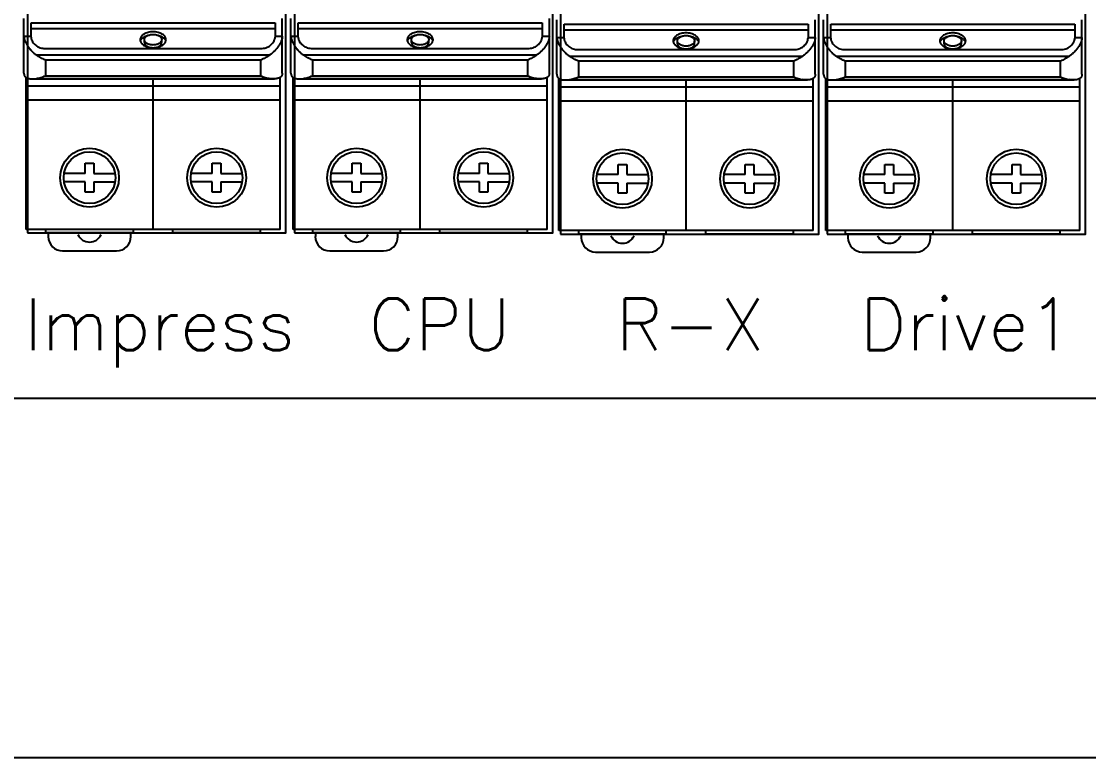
# Model space of a CAD drawing. Extents: x -891 to 6596, y -1 to 298.
# Drawn here: x -306.23 to -277.33, y 194.3 to 214.22 of the extents above; entities that cross this region are included whole.
import ezdxf

# ---------------------------------------------------------------- set-up
doc = ezdxf.new("R2010")
doc.units = 0
doc.header["$MEASUREMENT"] = 0
doc.styles.add('SIMPLEX', font='simplex')

msp = doc.modelspace()

# ---------------------------------------------------------------- linework, layer by layer
at = {"color": 7, "linetype": 'Continuous'}
for p, q in [((-306.159, 212.822), (-306.159, 214.296)), ((-305.964, 213.793), (-305.964, 214.177)), ((-305.964, 214.177), (-299.357, 214.177)), ((-299.357, 214.177), (-299.357, 213.793)), ((-299.163, 212.822), (-299.163, 214.296)), ((-298.929, 212.822), (-298.929, 214.296)), ((-298.735, 213.793), (-298.735, 214.177)), ((-298.735, 214.177), (-292.128, 214.177)), ((-292.128, 214.177), (-292.128, 213.793)), ((-291.933, 212.822), (-291.933, 214.296)), ((-291.73, 212.792), (-291.73, 214.266)), ((-291.536, 213.762), (-291.536, 214.146)), ((-291.536, 214.146), (-284.929, 214.146)), ((-284.929, 214.146), (-284.929, 213.762)), ((-284.734, 212.792), (-284.734, 214.266)), ((-284.509, 212.792), (-284.509, 214.266)), ((-284.315, 213.762), (-284.315, 214.146)), ((-284.315, 214.146), (-277.708, 214.146)), ((-277.708, 214.146), (-277.708, 213.762)), ((-277.514, 212.792), (-277.514, 214.266)), ((-306.159, 213.818), (-305.964, 213.818)), ((-305.964, 214.024), (-299.357, 214.024)), ((-299.357, 213.818), (-299.163, 213.818)), ((-298.929, 213.818), (-298.735, 213.818)), ((-298.735, 214.024), (-292.128, 214.024)), ((-292.128, 213.818), (-291.933, 213.818)), ((-291.536, 213.993), (-284.929, 213.993)), ((-284.315, 213.993), (-277.708, 213.993)), ((-302.894, 213.648), (-302.894, 213.725)), ((-302.428, 213.648), (-302.428, 213.725)), ((-295.664, 213.648), (-295.664, 213.725)), ((-295.198, 213.648), (-295.198, 213.725)), ((-291.73, 213.787), (-291.536, 213.787)), ((-288.466, 213.617), (-288.466, 213.694)), ((-287.999, 213.617), (-287.999, 213.694)), ((-284.929, 213.787), (-284.734, 213.787)), ((-284.509, 213.787), (-284.315, 213.787)), ((-281.245, 213.617), (-281.245, 213.694)), ((-280.778, 213.617), (-280.778, 213.694)), ((-277.708, 213.787), (-277.514, 213.787)), ((-305.819, 213.311), (-299.503, 213.311)), ((-305.615, 213.49), (-299.707, 213.49)), ((-298.589, 213.311), (-292.273, 213.311)), ((-298.385, 213.49), (-292.477, 213.49)), ((-291.39, 213.281), (-285.075, 213.281)), ((-291.186, 213.459), (-285.279, 213.459)), ((-284.169, 213.281), (-277.854, 213.281)), ((-283.965, 213.459), (-278.058, 213.459)), ((-305.576, 213.174), (-305.576, 212.749)), ((-299.746, 213.174), (-305.576, 213.174)), ((-299.746, 212.749), (-299.746, 213.174)), ((-298.346, 213.174), (-298.346, 212.749)), ((-292.516, 213.174), (-298.346, 213.174)), ((-292.516, 212.749), (-292.516, 213.174)), ((-291.147, 213.143), (-291.147, 212.718)), ((-285.317, 213.143), (-291.147, 213.143)), ((-285.317, 212.718), (-285.317, 213.143)), ((-283.926, 213.143), (-283.926, 212.718)), ((-278.097, 213.143), (-283.926, 213.143)), ((-278.097, 212.718), (-278.097, 213.143)), ((-306.1, 208.592), (-306.1, 212.703)), ((-305.948, 212.668), (-305.819, 212.676)), ((-305.948, 212.668), (-299.374, 212.668)), ((-305.819, 212.676), (-299.503, 212.676)), ((-305.576, 212.749), (-299.746, 212.749)), ((-302.661, 208.592), (-302.661, 212.668)), ((-299.374, 212.668), (-299.503, 212.676)), ((-299.221, 208.592), (-299.221, 212.704)), ((-298.871, 208.592), (-298.871, 212.703)), ((-298.718, 212.668), (-298.589, 212.676)), ((-298.718, 212.668), (-292.144, 212.668)), ((-298.589, 212.676), (-292.273, 212.676)), ((-298.346, 212.749), (-292.516, 212.749)), ((-295.431, 208.592), (-295.431, 212.668)), ((-292.144, 212.668), (-292.273, 212.676)), ((-291.992, 208.592), (-291.992, 212.704)), ((-291.672, 208.561), (-291.672, 212.672)), ((-291.147, 212.718), (-285.317, 212.718)), ((-284.793, 208.561), (-284.793, 212.673)), ((-284.451, 208.561), (-284.451, 212.672)), ((-283.926, 212.718), (-278.097, 212.718)), ((-277.572, 208.561), (-277.572, 212.673)), ((-306.1, 212.479), (-299.221, 212.479)), ((-298.871, 212.479), (-291.992, 212.479)), ((-291.672, 212.448), (-284.793, 212.448)), ((-291.52, 212.637), (-291.39, 212.646)), ((-291.52, 212.637), (-284.945, 212.637)), ((-291.39, 212.646), (-285.075, 212.646)), ((-288.232, 208.561), (-288.232, 212.637)), ((-284.945, 212.637), (-285.075, 212.646)), ((-284.451, 212.448), (-277.572, 212.448)), ((-284.299, 212.637), (-284.169, 212.646)), ((-284.299, 212.637), (-277.724, 212.637)), ((-284.169, 212.646), (-277.854, 212.646)), ((-281.012, 208.561), (-281.012, 212.637)), ((-277.724, 212.637), (-277.854, 212.646)), ((-299.221, 212.09), (-306.1, 212.09)), ((-291.992, 212.09), (-298.871, 212.09)), ((-284.793, 212.059), (-291.672, 212.059)), ((-277.572, 212.059), (-284.451, 212.059)), ((-304.497, 210.38), (-304.264, 210.38)), ((-304.497, 210.108), (-304.497, 210.38)), ((-304.264, 210.38), (-304.264, 210.108)), ((-301.058, 210.38), (-300.824, 210.38)), ((-301.058, 210.108), (-301.058, 210.38)), ((-300.824, 210.38), (-300.824, 210.108)), ((-297.268, 210.38), (-297.034, 210.38)), ((-297.268, 210.108), (-297.268, 210.38)), ((-297.034, 210.38), (-297.034, 210.108)), ((-293.828, 210.38), (-293.595, 210.38)), ((-293.828, 210.108), (-293.828, 210.38)), ((-293.595, 210.38), (-293.595, 210.108)), ((-290.069, 210.349), (-289.836, 210.349)), ((-290.069, 210.077), (-290.069, 210.349)), ((-289.836, 210.349), (-289.836, 210.077)), ((-286.629, 210.349), (-286.396, 210.349)), ((-286.629, 210.077), (-286.629, 210.349)), ((-286.396, 210.349), (-286.396, 210.077)), ((-282.848, 210.349), (-282.615, 210.349)), ((-282.848, 210.077), (-282.848, 210.349)), ((-282.615, 210.349), (-282.615, 210.077)), ((-279.408, 210.349), (-279.175, 210.349)), ((-279.408, 210.077), (-279.408, 210.349)), ((-279.175, 210.349), (-279.175, 210.077)), ((-304.497, 210.108), (-305.07, 210.108)), ((-304.264, 210.108), (-303.691, 210.108)), ((-301.058, 210.108), (-301.631, 210.108)), ((-300.824, 210.108), (-300.251, 210.108)), ((-297.268, 210.108), (-297.841, 210.108)), ((-297.034, 210.108), (-296.461, 210.108)), ((-293.828, 210.108), (-294.401, 210.108)), ((-293.595, 210.108), (-293.022, 210.108)), ((-290.069, 210.077), (-290.642, 210.077)), ((-289.836, 210.077), (-289.262, 210.077)), ((-286.629, 210.077), (-287.202, 210.077)), ((-286.396, 210.077), (-285.823, 210.077)), ((-282.848, 210.077), (-283.421, 210.077)), ((-282.615, 210.077), (-282.042, 210.077)), ((-279.408, 210.077), (-279.981, 210.077)), ((-279.175, 210.077), (-278.602, 210.077)), ((-304.497, 209.875), (-305.07, 209.875)), ((-304.497, 209.602), (-304.497, 209.875)), ((-304.264, 209.875), (-303.691, 209.875)), ((-304.264, 209.875), (-304.264, 209.602)), ((-301.058, 209.875), (-301.631, 209.875)), ((-301.058, 209.602), (-301.058, 209.875)), ((-300.824, 209.875), (-300.251, 209.875)), ((-300.824, 209.875), (-300.824, 209.602)), ((-297.268, 209.875), (-297.841, 209.875)), ((-297.268, 209.602), (-297.268, 209.875)), ((-297.034, 209.875), (-296.461, 209.875)), ((-297.034, 209.875), (-297.034, 209.602)), ((-293.828, 209.875), (-294.401, 209.875)), ((-293.828, 209.602), (-293.828, 209.875)), ((-293.595, 209.875), (-293.022, 209.875)), ((-293.595, 209.875), (-293.595, 209.602)), ((-290.069, 209.844), (-290.642, 209.844)), ((-290.069, 209.572), (-290.069, 209.844)), ((-289.836, 209.844), (-289.262, 209.844)), ((-289.836, 209.844), (-289.836, 209.572)), ((-286.629, 209.844), (-287.202, 209.844)), ((-286.629, 209.572), (-286.629, 209.844)), ((-286.396, 209.844), (-285.823, 209.844)), ((-286.396, 209.844), (-286.396, 209.572)), ((-282.848, 209.844), (-283.421, 209.844)), ((-282.848, 209.572), (-282.848, 209.844)), ((-282.615, 209.844), (-282.042, 209.844)), ((-282.615, 209.844), (-282.615, 209.572)), ((-279.408, 209.844), (-279.981, 209.844)), ((-279.408, 209.572), (-279.408, 209.844)), ((-279.175, 209.844), (-278.602, 209.844)), ((-279.175, 209.844), (-279.175, 209.572)), ((-304.264, 209.602), (-304.497, 209.602)), ((-300.824, 209.602), (-301.058, 209.602)), ((-297.034, 209.602), (-297.268, 209.602)), ((-293.595, 209.602), (-293.828, 209.602)), ((-289.836, 209.572), (-290.069, 209.572)), ((-286.396, 209.572), (-286.629, 209.572)), ((-282.615, 209.572), (-282.848, 209.572)), ((-279.175, 209.572), (-279.408, 209.572)), ((-299.221, 208.592), (-306.1, 208.592)), ((-305.566, 208.495), (-305.566, 208.592)), ((-303.195, 208.495), (-305.566, 208.495)), ((-305.498, 208.495), (-305.498, 208.398)), ((-303.263, 208.398), (-303.263, 208.495)), ((-303.195, 208.495), (-303.195, 208.592)), ((-302.126, 208.495), (-302.126, 208.592)), ((-299.756, 208.495), (-302.126, 208.495)), ((-299.756, 208.495), (-299.756, 208.592)), ((-291.992, 208.592), (-298.871, 208.592)), ((-298.336, 208.495), (-298.336, 208.592)), ((-295.966, 208.495), (-298.336, 208.495)), ((-298.268, 208.495), (-298.268, 208.398)), ((-296.034, 208.398), (-296.034, 208.495)), ((-295.966, 208.495), (-295.966, 208.592)), ((-294.897, 208.495), (-294.897, 208.592)), ((-292.526, 208.495), (-294.897, 208.495)), ((-292.526, 208.495), (-292.526, 208.592)), ((-284.793, 208.561), (-291.672, 208.561)), ((-291.138, 208.464), (-291.138, 208.561)), ((-288.767, 208.464), (-291.138, 208.464)), ((-291.07, 208.464), (-291.07, 208.367)), ((-288.835, 208.367), (-288.835, 208.464)), ((-288.767, 208.464), (-288.767, 208.561)), ((-287.698, 208.464), (-287.698, 208.561)), ((-285.327, 208.464), (-287.698, 208.464)), ((-285.327, 208.464), (-285.327, 208.561)), ((-277.572, 208.561), (-284.451, 208.561)), ((-283.917, 208.464), (-283.917, 208.561)), ((-281.546, 208.464), (-283.917, 208.464)), ((-283.849, 208.464), (-283.849, 208.367)), ((-281.614, 208.367), (-281.614, 208.464)), ((-281.546, 208.464), (-281.546, 208.561)), ((-280.477, 208.464), (-280.477, 208.561)), ((-278.106, 208.464), (-280.477, 208.464)), ((-278.106, 208.464), (-278.106, 208.561)), ((-305.109, 208.009), (-303.652, 208.009)), ((-297.88, 208.009), (-296.422, 208.009)), ((-290.681, 207.978), (-289.223, 207.978)), ((-283.46, 207.978), (-282.003, 207.978))]:
    msp.add_line(p, q, dxfattribs=at)
for points in [[(-306.062, 208.494), (-299.066, 208.494), (-299.066, 224.235), (-306.062, 224.235)], [(-298.832, 208.494), (-291.836, 208.494), (-291.836, 224.235), (-298.832, 224.235)], [(-291.633, 208.463), (-284.637, 208.463), (-284.637, 224.204), (-291.633, 224.204)], [(-284.412, 208.463), (-277.417, 208.463), (-277.417, 224.204), (-284.412, 224.204)]]:
    msp.add_lwpolyline(points, close=True)
at = {"color": 40, "true_color": 0xf8d731}
for points in [[(-257.745, 204.012), (-354.868, 204.012)], [(-354.858, 194.295), (-257.744, 194.295)]]:
    msp.add_lwpolyline(points, dxfattribs=at)
at = {"color": 7, "linetype": 'Continuous'}
for centre, radius in [((-304.381, 209.991), 0.797), ((-304.381, 209.991), 0.7), ((-300.941, 209.991), 0.797), ((-300.941, 209.991), 0.7), ((-297.151, 209.991), 0.797), ((-297.151, 209.991), 0.7), ((-293.711, 209.991), 0.797), ((-293.711, 209.991), 0.7), ((-289.952, 209.961), 0.797), ((-289.952, 209.961), 0.7), ((-286.513, 209.961), 0.797), ((-286.513, 209.961), 0.7), ((-282.731, 209.961), 0.797), ((-282.731, 209.961), 0.7), ((-279.292, 209.961), 0.797), ((-279.292, 209.961), 0.7)]:
    msp.add_circle(centre, radius, dxfattribs=at)
for centre, radius, start, end in [((-305.109, 208.398), 0.389, 180, 270), ((-304.381, 208.592), 0.344, 203.9426, 335.9963), ((-303.652, 208.398), 0.389, 270, 0), ((-297.88, 208.398), 0.389, 180, 270), ((-297.151, 208.592), 0.344, 203.9426, 335.9963), ((-296.422, 208.398), 0.389, 270, 0), ((-290.681, 208.367), 0.389, 180, 270), ((-289.952, 208.561), 0.344, 203.9426, 335.9963), ((-289.223, 208.367), 0.389, 270, 0), ((-283.46, 208.367), 0.389, 180, 270), ((-282.731, 208.561), 0.344, 203.9426, 335.9963), ((-282.003, 208.367), 0.389, 270, 0)]:
    msp.add_arc(centre, radius, start, end, dxfattribs=at)
for points, knots in [([(-306.159, 213.818), (-306.159, 213.808), (-306.157, 213.789), (-306.152, 213.758), (-306.144, 213.727), (-306.132, 213.694), (-306.118, 213.66), (-306.095, 213.614), (-306.06, 213.556), (-306.011, 213.488), (-305.954, 213.424), (-305.89, 213.363), (-305.843, 213.328), (-305.819, 213.311)], [0, 0, 0, 0, 0.045179, 0.093907, 0.146077, 0.201461, 0.259749, 0.320585, 0.448361, 0.582117, 0.719615, 0.859317, 1, 1, 1, 1]), ([(-302.661, 213.94), (-302.684, 213.94), (-302.729, 213.937), (-302.794, 213.925), (-302.854, 213.906), (-302.908, 213.879), (-302.952, 213.847), (-302.98, 213.815), (-302.996, 213.788), (-303.004, 213.767), (-303.009, 213.746), (-303.011, 213.732), (-303.011, 213.725)], [0, 0, 0, 0, 0.152015, 0.300479, 0.442041, 0.574106, 0.695035, 0.804684, 0.855867, 0.905087, 0.952908, 1, 1, 1, 1]), ([(-303.005, 213.686), (-303.002, 213.696), (-302.994, 213.714), (-302.978, 213.741), (-302.955, 213.765), (-302.928, 213.788), (-302.896, 213.808), (-302.848, 213.832), (-302.808, 213.844), (-302.781, 213.85)], [0, 0, 0, 0, 0.101131, 0.207802, 0.32142, 0.442706, 0.571807, 0.708353, 1, 1, 1, 1]), ([(-302.894, 213.725), (-302.894, 213.729), (-302.893, 213.739), (-302.889, 213.758), (-302.877, 213.781), (-302.855, 213.806), (-302.825, 213.828), (-302.79, 213.845), (-302.75, 213.858), (-302.706, 213.866), (-302.676, 213.868), (-302.661, 213.868)], [0, 0, 0, 0, 0.047102, 0.094933, 0.195109, 0.304781, 0.42574, 0.557844, 0.699436, 0.847961, 1, 1, 1, 1]), ([(-302.311, 213.725), (-302.311, 213.732), (-302.312, 213.746), (-302.317, 213.767), (-302.326, 213.788), (-302.342, 213.815), (-302.37, 213.847), (-302.414, 213.879), (-302.467, 213.906), (-302.528, 213.925), (-302.593, 213.937), (-302.638, 213.94), (-302.661, 213.94)], [0, 0, 0, 0, 0.047092, 0.094912, 0.144131, 0.195312, 0.304959, 0.425887, 0.557954, 0.699517, 0.847984, 1, 1, 1, 1]), ([(-302.661, 213.868), (-302.646, 213.868), (-302.615, 213.866), (-302.572, 213.858), (-302.532, 213.845), (-302.496, 213.828), (-302.467, 213.806), (-302.445, 213.781), (-302.433, 213.758), (-302.428, 213.739), (-302.428, 213.729), (-302.428, 213.725)], [0, 0, 0, 0, 0.152041, 0.300562, 0.442151, 0.574253, 0.695211, 0.804885, 0.905064, 0.952897, 1, 1, 1, 1]), ([(-302.541, 213.85), (-302.514, 213.844), (-302.474, 213.832), (-302.425, 213.808), (-302.394, 213.788), (-302.366, 213.765), (-302.344, 213.741), (-302.327, 213.715), (-302.319, 213.696), (-302.317, 213.686)], [0, 0, 0, 0, 0.291662, 0.428221, 0.557332, 0.678623, 0.792237, 0.898894, 1, 1, 1, 1]), ([(-299.163, 213.818), (-299.163, 213.808), (-299.164, 213.789), (-299.169, 213.758), (-299.178, 213.727), (-299.189, 213.694), (-299.203, 213.66), (-299.226, 213.614), (-299.261, 213.556), (-299.311, 213.488), (-299.368, 213.424), (-299.432, 213.363), (-299.478, 213.328), (-299.503, 213.311)], [0, 0, 0, 0, 0.045177, 0.093899, 0.146064, 0.201445, 0.259734, 0.320571, 0.448351, 0.582108, 0.719608, 0.859315, 1, 1, 1, 1]), ([(-298.929, 213.818), (-298.929, 213.808), (-298.928, 213.789), (-298.923, 213.758), (-298.914, 213.727), (-298.903, 213.694), (-298.889, 213.66), (-298.866, 213.614), (-298.831, 213.556), (-298.781, 213.488), (-298.724, 213.424), (-298.66, 213.363), (-298.614, 213.328), (-298.589, 213.311)], [0, 0, 0, 0, 0.045179, 0.093907, 0.146077, 0.201461, 0.259749, 0.320585, 0.448361, 0.582117, 0.719615, 0.859317, 1, 1, 1, 1]), ([(-295.431, 213.94), (-295.454, 213.94), (-295.499, 213.937), (-295.564, 213.925), (-295.625, 213.906), (-295.678, 213.879), (-295.722, 213.847), (-295.75, 213.815), (-295.766, 213.788), (-295.775, 213.767), (-295.78, 213.746), (-295.781, 213.732), (-295.781, 213.725)], [0, 0, 0, 0, 0.152015, 0.300479, 0.442041, 0.574106, 0.695035, 0.804684, 0.855867, 0.905087, 0.952908, 1, 1, 1, 1]), ([(-295.775, 213.686), (-295.773, 213.696), (-295.765, 213.714), (-295.748, 213.741), (-295.726, 213.765), (-295.699, 213.788), (-295.667, 213.808), (-295.618, 213.832), (-295.579, 213.844), (-295.551, 213.85)], [0, 0, 0, 0, 0.101131, 0.207802, 0.32142, 0.442706, 0.571807, 0.708353, 1, 1, 1, 1]), ([(-295.664, 213.725), (-295.664, 213.729), (-295.664, 213.739), (-295.659, 213.758), (-295.647, 213.781), (-295.625, 213.806), (-295.596, 213.828), (-295.56, 213.845), (-295.52, 213.858), (-295.476, 213.866), (-295.446, 213.868), (-295.431, 213.868)], [0, 0, 0, 0, 0.047102, 0.094933, 0.195109, 0.304781, 0.42574, 0.557844, 0.699436, 0.847961, 1, 1, 1, 1]), ([(-295.081, 213.725), (-295.081, 213.732), (-295.083, 213.746), (-295.088, 213.767), (-295.096, 213.788), (-295.112, 213.815), (-295.14, 213.847), (-295.184, 213.879), (-295.238, 213.906), (-295.298, 213.925), (-295.363, 213.937), (-295.408, 213.94), (-295.431, 213.94)], [0, 0, 0, 0, 0.047092, 0.094912, 0.144131, 0.195312, 0.304959, 0.425887, 0.557954, 0.699517, 0.847984, 1, 1, 1, 1]), ([(-295.431, 213.868), (-295.416, 213.868), (-295.386, 213.866), (-295.342, 213.858), (-295.302, 213.845), (-295.267, 213.828), (-295.237, 213.806), (-295.215, 213.781), (-295.203, 213.758), (-295.199, 213.739), (-295.198, 213.729), (-295.198, 213.725)], [0, 0, 0, 0, 0.152041, 0.300562, 0.442151, 0.574253, 0.695211, 0.804885, 0.905064, 0.952897, 1, 1, 1, 1]), ([(-295.312, 213.85), (-295.284, 213.844), (-295.244, 213.832), (-295.196, 213.808), (-295.164, 213.788), (-295.137, 213.765), (-295.115, 213.741), (-295.098, 213.715), (-295.09, 213.696), (-295.087, 213.686)], [0, 0, 0, 0, 0.291662, 0.428221, 0.557332, 0.678623, 0.792237, 0.898894, 1, 1, 1, 1]), ([(-291.933, 213.818), (-291.933, 213.808), (-291.935, 213.789), (-291.94, 213.758), (-291.948, 213.727), (-291.96, 213.694), (-291.974, 213.66), (-291.997, 213.614), (-292.032, 213.556), (-292.081, 213.488), (-292.138, 213.424), (-292.202, 213.363), (-292.249, 213.328), (-292.273, 213.311)], [0, 0, 0, 0, 0.045177, 0.093899, 0.146064, 0.201445, 0.259734, 0.320571, 0.448351, 0.582108, 0.719608, 0.859315, 1, 1, 1, 1]), ([(-288.232, 213.909), (-288.255, 213.909), (-288.3, 213.907), (-288.366, 213.895), (-288.426, 213.875), (-288.479, 213.848), (-288.523, 213.816), (-288.551, 213.784), (-288.567, 213.757), (-288.576, 213.736), (-288.581, 213.715), (-288.582, 213.701), (-288.582, 213.694)], [0, 0, 0, 0, 0.152015, 0.300479, 0.442041, 0.574106, 0.695035, 0.804684, 0.855867, 0.905087, 0.952908, 1, 1, 1, 1]), ([(-288.577, 213.656), (-288.574, 213.665), (-288.566, 213.684), (-288.549, 213.71), (-288.527, 213.735), (-288.5, 213.757), (-288.468, 213.777), (-288.42, 213.801), (-288.38, 213.813), (-288.352, 213.82)], [0, 0, 0, 0, 0.101131, 0.207802, 0.32142, 0.442706, 0.571807, 0.708353, 1, 1, 1, 1]), ([(-288.466, 213.694), (-288.466, 213.699), (-288.465, 213.708), (-288.46, 213.727), (-288.448, 213.75), (-288.426, 213.775), (-288.397, 213.797), (-288.361, 213.815), (-288.321, 213.828), (-288.278, 213.836), (-288.248, 213.837), (-288.232, 213.837)], [0, 0, 0, 0, 0.047102, 0.094933, 0.195109, 0.304781, 0.42574, 0.557844, 0.699436, 0.847961, 1, 1, 1, 1]), ([(-287.883, 213.694), (-287.883, 213.701), (-287.884, 213.715), (-287.889, 213.736), (-287.897, 213.757), (-287.913, 213.784), (-287.942, 213.816), (-287.986, 213.848), (-288.039, 213.875), (-288.099, 213.895), (-288.164, 213.907), (-288.21, 213.909), (-288.232, 213.909)], [0, 0, 0, 0, 0.047092, 0.094912, 0.144131, 0.195312, 0.304959, 0.425887, 0.557954, 0.699517, 0.847984, 1, 1, 1, 1]), ([(-288.232, 213.837), (-288.217, 213.837), (-288.187, 213.836), (-288.144, 213.828), (-288.103, 213.815), (-288.068, 213.797), (-288.038, 213.775), (-288.016, 213.75), (-288.005, 213.727), (-288, 213.708), (-287.999, 213.699), (-287.999, 213.694)], [0, 0, 0, 0, 0.152041, 0.300562, 0.442151, 0.574253, 0.695211, 0.804885, 0.905064, 0.952897, 1, 1, 1, 1]), ([(-288.113, 213.82), (-288.085, 213.814), (-288.046, 213.801), (-287.997, 213.777), (-287.965, 213.757), (-287.938, 213.735), (-287.916, 213.71), (-287.899, 213.684), (-287.891, 213.665), (-287.888, 213.656)], [0, 0, 0, 0, 0.291662, 0.428221, 0.557332, 0.678623, 0.792237, 0.898894, 1, 1, 1, 1]), ([(-281.012, 213.909), (-281.034, 213.909), (-281.079, 213.907), (-281.145, 213.895), (-281.205, 213.875), (-281.258, 213.848), (-281.302, 213.816), (-281.331, 213.784), (-281.347, 213.757), (-281.355, 213.736), (-281.36, 213.715), (-281.361, 213.701), (-281.361, 213.694)], [0, 0, 0, 0, 0.152015, 0.300479, 0.442041, 0.574106, 0.695035, 0.804684, 0.855867, 0.905087, 0.952908, 1, 1, 1, 1]), ([(-281.356, 213.656), (-281.353, 213.665), (-281.345, 213.684), (-281.328, 213.71), (-281.306, 213.735), (-281.279, 213.757), (-281.247, 213.777), (-281.199, 213.801), (-281.159, 213.813), (-281.131, 213.82)], [0, 0, 0, 0, 0.101131, 0.207802, 0.32142, 0.442706, 0.571807, 0.708353, 1, 1, 1, 1]), ([(-281.245, 213.694), (-281.245, 213.699), (-281.244, 213.708), (-281.239, 213.727), (-281.228, 213.75), (-281.205, 213.775), (-281.176, 213.797), (-281.141, 213.815), (-281.1, 213.828), (-281.057, 213.836), (-281.027, 213.837), (-281.012, 213.837)], [0, 0, 0, 0, 0.047102, 0.094933, 0.195109, 0.304781, 0.42574, 0.557844, 0.699436, 0.847961, 1, 1, 1, 1]), ([(-280.662, 213.694), (-280.662, 213.701), (-280.663, 213.715), (-280.668, 213.736), (-280.676, 213.757), (-280.692, 213.784), (-280.721, 213.816), (-280.765, 213.848), (-280.818, 213.875), (-280.878, 213.895), (-280.944, 213.907), (-280.989, 213.909), (-281.012, 213.909)], [0, 0, 0, 0, 0.047092, 0.094912, 0.144131, 0.195312, 0.304959, 0.425887, 0.557954, 0.699517, 0.847984, 1, 1, 1, 1]), ([(-281.012, 213.837), (-280.996, 213.837), (-280.966, 213.836), (-280.923, 213.828), (-280.882, 213.815), (-280.847, 213.797), (-280.818, 213.775), (-280.795, 213.75), (-280.784, 213.727), (-280.779, 213.708), (-280.778, 213.699), (-280.778, 213.694)], [0, 0, 0, 0, 0.152041, 0.300562, 0.442151, 0.574253, 0.695211, 0.804885, 0.905064, 0.952897, 1, 1, 1, 1]), ([(-280.892, 213.82), (-280.865, 213.814), (-280.825, 213.801), (-280.776, 213.777), (-280.744, 213.757), (-280.717, 213.735), (-280.695, 213.71), (-280.678, 213.684), (-280.67, 213.665), (-280.667, 213.656)], [0, 0, 0, 0, 0.291662, 0.428221, 0.557332, 0.678623, 0.792237, 0.898894, 1, 1, 1, 1]), ([(-305.964, 213.793), (-305.964, 213.777), (-305.96, 213.752), (-305.949, 213.719), (-305.933, 213.684), (-305.905, 213.641), (-305.863, 213.594), (-305.811, 213.552), (-305.751, 213.518), (-305.685, 213.495), (-305.638, 213.49), (-305.615, 213.49)], [0, 0, 0, 0, 0.097098, 0.15018, 0.206118, 0.325471, 0.452819, 0.585699, 0.722131, 0.86061, 1, 1, 1, 1]), ([(-303.011, 213.725), (-303.011, 213.717), (-303.009, 213.703), (-303.004, 213.682), (-302.996, 213.661), (-302.98, 213.634), (-302.952, 213.602), (-302.908, 213.57), (-302.854, 213.543), (-302.794, 213.524), (-302.729, 213.512), (-302.684, 213.509), (-302.661, 213.509)], [0, 0, 0, 0, 0.047092, 0.094912, 0.144131, 0.195312, 0.304959, 0.425887, 0.557954, 0.699517, 0.847984, 1, 1, 1, 1]), ([(-302.661, 213.581), (-302.676, 213.581), (-302.706, 213.583), (-302.75, 213.591), (-302.79, 213.604), (-302.825, 213.621), (-302.855, 213.643), (-302.877, 213.668), (-302.889, 213.691), (-302.893, 213.71), (-302.894, 213.72), (-302.894, 213.725)], [0, 0, 0, 0, 0.152041, 0.300562, 0.442151, 0.574253, 0.695211, 0.804885, 0.905064, 0.952897, 1, 1, 1, 1]), ([(-302.894, 213.648), (-302.894, 213.642), (-302.893, 213.629), (-302.887, 213.611), (-302.877, 213.593), (-302.858, 213.57), (-302.826, 213.545), (-302.796, 213.53), (-302.78, 213.524)], [0, 0, 0, 0, 0.104383, 0.211538, 0.323844, 0.443081, 0.705307, 1, 1, 1, 1]), ([(-302.661, 213.509), (-302.638, 213.509), (-302.593, 213.512), (-302.528, 213.524), (-302.467, 213.543), (-302.414, 213.57), (-302.37, 213.602), (-302.342, 213.634), (-302.326, 213.661), (-302.317, 213.682), (-302.312, 213.703), (-302.311, 213.717), (-302.311, 213.725)], [0, 0, 0, 0, 0.152015, 0.300479, 0.442041, 0.574106, 0.695035, 0.804684, 0.855867, 0.905087, 0.952908, 1, 1, 1, 1]), ([(-302.428, 213.725), (-302.428, 213.72), (-302.428, 213.71), (-302.433, 213.691), (-302.445, 213.668), (-302.467, 213.643), (-302.496, 213.621), (-302.532, 213.604), (-302.572, 213.591), (-302.615, 213.583), (-302.646, 213.581), (-302.661, 213.581)], [0, 0, 0, 0, 0.047102, 0.094933, 0.195109, 0.304781, 0.42574, 0.557844, 0.699436, 0.847961, 1, 1, 1, 1]), ([(-302.542, 213.524), (-302.526, 213.53), (-302.495, 213.544), (-302.463, 213.57), (-302.445, 213.593), (-302.435, 213.611), (-302.429, 213.629), (-302.428, 213.642), (-302.428, 213.648)], [0, 0, 0, 0, 0.294761, 0.557031, 0.676267, 0.788552, 0.895667, 1, 1, 1, 1]), ([(-299.707, 213.49), (-299.684, 213.49), (-299.637, 213.495), (-299.571, 213.518), (-299.511, 213.552), (-299.459, 213.594), (-299.416, 213.641), (-299.389, 213.684), (-299.372, 213.719), (-299.361, 213.752), (-299.357, 213.777), (-299.357, 213.793)], [0, 0, 0, 0, 0.139386, 0.277872, 0.41431, 0.547188, 0.67453, 0.793886, 0.849828, 0.90291, 1, 1, 1, 1]), ([(-298.735, 213.793), (-298.735, 213.777), (-298.731, 213.752), (-298.72, 213.719), (-298.703, 213.684), (-298.676, 213.641), (-298.633, 213.594), (-298.581, 213.552), (-298.521, 213.518), (-298.455, 213.495), (-298.408, 213.49), (-298.385, 213.49)], [0, 0, 0, 0, 0.097098, 0.15018, 0.206118, 0.325471, 0.452819, 0.585699, 0.722131, 0.86061, 1, 1, 1, 1]), ([(-295.781, 213.725), (-295.781, 213.717), (-295.78, 213.703), (-295.775, 213.682), (-295.766, 213.661), (-295.75, 213.634), (-295.722, 213.602), (-295.678, 213.57), (-295.625, 213.543), (-295.564, 213.524), (-295.499, 213.512), (-295.454, 213.509), (-295.431, 213.509)], [0, 0, 0, 0, 0.047092, 0.094912, 0.144131, 0.195312, 0.304959, 0.425887, 0.557954, 0.699517, 0.847984, 1, 1, 1, 1]), ([(-295.431, 213.581), (-295.446, 213.581), (-295.476, 213.583), (-295.52, 213.591), (-295.56, 213.604), (-295.596, 213.621), (-295.625, 213.643), (-295.647, 213.668), (-295.659, 213.691), (-295.664, 213.71), (-295.664, 213.72), (-295.664, 213.725)], [0, 0, 0, 0, 0.152041, 0.300562, 0.442151, 0.574253, 0.695211, 0.804885, 0.905064, 0.952897, 1, 1, 1, 1]), ([(-295.664, 213.648), (-295.664, 213.642), (-295.663, 213.629), (-295.657, 213.611), (-295.647, 213.593), (-295.629, 213.57), (-295.597, 213.545), (-295.567, 213.53), (-295.55, 213.524)], [0, 0, 0, 0, 0.104383, 0.211538, 0.323844, 0.443081, 0.705307, 1, 1, 1, 1]), ([(-295.431, 213.509), (-295.408, 213.509), (-295.363, 213.512), (-295.298, 213.524), (-295.238, 213.543), (-295.184, 213.57), (-295.14, 213.602), (-295.112, 213.634), (-295.096, 213.661), (-295.088, 213.682), (-295.083, 213.703), (-295.081, 213.717), (-295.081, 213.725)], [0, 0, 0, 0, 0.152015, 0.300479, 0.442041, 0.574106, 0.695035, 0.804684, 0.855867, 0.905087, 0.952908, 1, 1, 1, 1]), ([(-295.198, 213.725), (-295.198, 213.72), (-295.199, 213.71), (-295.203, 213.691), (-295.215, 213.668), (-295.237, 213.643), (-295.267, 213.621), (-295.302, 213.604), (-295.342, 213.591), (-295.386, 213.583), (-295.416, 213.581), (-295.431, 213.581)], [0, 0, 0, 0, 0.047102, 0.094933, 0.195109, 0.304781, 0.42574, 0.557844, 0.699436, 0.847961, 1, 1, 1, 1]), ([(-295.313, 213.524), (-295.296, 213.53), (-295.266, 213.544), (-295.234, 213.57), (-295.215, 213.593), (-295.205, 213.611), (-295.199, 213.629), (-295.198, 213.642), (-295.198, 213.648)], [0, 0, 0, 0, 0.294761, 0.557031, 0.676267, 0.788552, 0.895667, 1, 1, 1, 1]), ([(-292.477, 213.49), (-292.454, 213.49), (-292.407, 213.495), (-292.341, 213.518), (-292.281, 213.552), (-292.229, 213.594), (-292.187, 213.641), (-292.159, 213.684), (-292.143, 213.719), (-292.132, 213.752), (-292.128, 213.777), (-292.128, 213.793)], [0, 0, 0, 0, 0.139386, 0.277872, 0.41431, 0.547188, 0.67453, 0.793886, 0.849828, 0.90291, 1, 1, 1, 1]), ([(-291.73, 213.787), (-291.73, 213.778), (-291.729, 213.758), (-291.724, 213.728), (-291.716, 213.696), (-291.704, 213.663), (-291.69, 213.63), (-291.667, 213.583), (-291.632, 213.525), (-291.582, 213.458), (-291.525, 213.393), (-291.462, 213.333), (-291.415, 213.297), (-291.39, 213.281)], [0, 0, 0, 0, 0.045179, 0.093907, 0.146077, 0.201461, 0.259749, 0.320585, 0.448361, 0.582117, 0.719615, 0.859317, 1, 1, 1, 1]), ([(-291.536, 213.762), (-291.536, 213.746), (-291.532, 213.721), (-291.521, 213.688), (-291.505, 213.653), (-291.477, 213.611), (-291.434, 213.563), (-291.382, 213.521), (-291.322, 213.487), (-291.256, 213.465), (-291.21, 213.459), (-291.186, 213.459)], [0, 0, 0, 0, 0.097098, 0.15018, 0.206118, 0.325471, 0.452819, 0.585699, 0.722131, 0.86061, 1, 1, 1, 1]), ([(-288.582, 213.694), (-288.582, 213.687), (-288.581, 213.673), (-288.576, 213.652), (-288.567, 213.631), (-288.551, 213.604), (-288.523, 213.572), (-288.479, 213.539), (-288.426, 213.513), (-288.366, 213.493), (-288.3, 213.481), (-288.255, 213.479), (-288.232, 213.479)], [0, 0, 0, 0, 0.047092, 0.094912, 0.144131, 0.195312, 0.304959, 0.425887, 0.557954, 0.699517, 0.847984, 1, 1, 1, 1]), ([(-288.232, 213.55), (-288.248, 213.55), (-288.278, 213.552), (-288.321, 213.56), (-288.361, 213.573), (-288.397, 213.591), (-288.426, 213.612), (-288.448, 213.637), (-288.46, 213.661), (-288.465, 213.68), (-288.466, 213.689), (-288.466, 213.694)], [0, 0, 0, 0, 0.152041, 0.300562, 0.442151, 0.574253, 0.695211, 0.804885, 0.905064, 0.952897, 1, 1, 1, 1]), ([(-288.466, 213.617), (-288.466, 213.611), (-288.464, 213.599), (-288.458, 213.58), (-288.448, 213.562), (-288.43, 213.539), (-288.398, 213.514), (-288.368, 213.5), (-288.351, 213.494)], [0, 0, 0, 0, 0.104383, 0.211538, 0.323844, 0.443081, 0.705307, 1, 1, 1, 1]), ([(-288.232, 213.479), (-288.21, 213.479), (-288.164, 213.481), (-288.099, 213.493), (-288.039, 213.513), (-287.986, 213.539), (-287.942, 213.572), (-287.913, 213.604), (-287.897, 213.631), (-287.889, 213.652), (-287.884, 213.673), (-287.883, 213.687), (-287.883, 213.694)], [0, 0, 0, 0, 0.152015, 0.300479, 0.442041, 0.574106, 0.695035, 0.804684, 0.855867, 0.905087, 0.952908, 1, 1, 1, 1]), ([(-287.999, 213.694), (-287.999, 213.689), (-288, 213.68), (-288.005, 213.661), (-288.016, 213.637), (-288.038, 213.612), (-288.068, 213.591), (-288.103, 213.573), (-288.144, 213.56), (-288.187, 213.552), (-288.217, 213.55), (-288.232, 213.55)], [0, 0, 0, 0, 0.047102, 0.094933, 0.195109, 0.304781, 0.42574, 0.557844, 0.699436, 0.847961, 1, 1, 1, 1]), ([(-288.114, 213.494), (-288.097, 213.5), (-288.067, 213.514), (-288.035, 213.539), (-288.016, 213.562), (-288.007, 213.58), (-288.001, 213.598), (-287.999, 213.611), (-287.999, 213.617)], [0, 0, 0, 0, 0.294761, 0.557031, 0.676267, 0.788552, 0.895667, 1, 1, 1, 1]), ([(-285.279, 213.459), (-285.255, 213.459), (-285.208, 213.465), (-285.142, 213.487), (-285.082, 213.521), (-285.031, 213.563), (-284.988, 213.611), (-284.96, 213.653), (-284.944, 213.688), (-284.933, 213.721), (-284.929, 213.746), (-284.929, 213.762)], [0, 0, 0, 0, 0.139386, 0.277872, 0.41431, 0.547188, 0.67453, 0.793886, 0.849828, 0.90291, 1, 1, 1, 1]), ([(-284.734, 213.787), (-284.734, 213.778), (-284.736, 213.758), (-284.741, 213.728), (-284.749, 213.696), (-284.761, 213.663), (-284.775, 213.63), (-284.798, 213.583), (-284.833, 213.525), (-284.883, 213.458), (-284.939, 213.393), (-285.003, 213.333), (-285.05, 213.297), (-285.075, 213.281)], [0, 0, 0, 0, 0.045177, 0.093899, 0.146064, 0.201445, 0.259734, 0.320571, 0.448351, 0.582108, 0.719608, 0.859315, 1, 1, 1, 1]), ([(-284.509, 213.787), (-284.509, 213.778), (-284.508, 213.758), (-284.503, 213.728), (-284.495, 213.696), (-284.483, 213.663), (-284.469, 213.63), (-284.446, 213.583), (-284.411, 213.525), (-284.361, 213.458), (-284.304, 213.393), (-284.241, 213.333), (-284.194, 213.297), (-284.169, 213.281)], [0, 0, 0, 0, 0.045179, 0.093907, 0.146077, 0.201461, 0.259749, 0.320585, 0.448361, 0.582117, 0.719615, 0.859317, 1, 1, 1, 1]), ([(-284.315, 213.762), (-284.315, 213.746), (-284.311, 213.721), (-284.3, 213.688), (-284.284, 213.653), (-284.256, 213.611), (-284.213, 213.563), (-284.161, 213.521), (-284.102, 213.487), (-284.035, 213.465), (-283.989, 213.459), (-283.965, 213.459)], [0, 0, 0, 0, 0.097098, 0.15018, 0.206118, 0.325471, 0.452819, 0.585699, 0.722131, 0.86061, 1, 1, 1, 1]), ([(-281.361, 213.694), (-281.361, 213.687), (-281.36, 213.673), (-281.355, 213.652), (-281.347, 213.631), (-281.331, 213.604), (-281.302, 213.572), (-281.258, 213.539), (-281.205, 213.513), (-281.145, 213.493), (-281.079, 213.481), (-281.034, 213.479), (-281.012, 213.479)], [0, 0, 0, 0, 0.047092, 0.094912, 0.144131, 0.195312, 0.304959, 0.425887, 0.557954, 0.699517, 0.847984, 1, 1, 1, 1]), ([(-281.012, 213.55), (-281.027, 213.55), (-281.057, 213.552), (-281.1, 213.56), (-281.141, 213.573), (-281.176, 213.591), (-281.205, 213.612), (-281.228, 213.637), (-281.239, 213.661), (-281.244, 213.68), (-281.245, 213.689), (-281.245, 213.694)], [0, 0, 0, 0, 0.152041, 0.300562, 0.442151, 0.574253, 0.695211, 0.804885, 0.905064, 0.952897, 1, 1, 1, 1]), ([(-281.245, 213.617), (-281.245, 213.611), (-281.243, 213.599), (-281.237, 213.58), (-281.228, 213.562), (-281.209, 213.539), (-281.177, 213.514), (-281.147, 213.5), (-281.13, 213.494)], [0, 0, 0, 0, 0.104383, 0.211538, 0.323844, 0.443081, 0.705307, 1, 1, 1, 1]), ([(-281.012, 213.479), (-280.989, 213.479), (-280.944, 213.481), (-280.878, 213.493), (-280.818, 213.513), (-280.765, 213.539), (-280.721, 213.572), (-280.692, 213.604), (-280.676, 213.631), (-280.668, 213.652), (-280.663, 213.673), (-280.662, 213.687), (-280.662, 213.694)], [0, 0, 0, 0, 0.152015, 0.300479, 0.442041, 0.574106, 0.695035, 0.804684, 0.855867, 0.905087, 0.952908, 1, 1, 1, 1]), ([(-280.778, 213.694), (-280.778, 213.689), (-280.779, 213.68), (-280.784, 213.661), (-280.795, 213.637), (-280.818, 213.612), (-280.847, 213.591), (-280.882, 213.573), (-280.923, 213.56), (-280.966, 213.552), (-280.996, 213.55), (-281.012, 213.55)], [0, 0, 0, 0, 0.047102, 0.094933, 0.195109, 0.304781, 0.42574, 0.557844, 0.699436, 0.847961, 1, 1, 1, 1]), ([(-280.893, 213.494), (-280.876, 213.5), (-280.846, 213.514), (-280.814, 213.539), (-280.795, 213.562), (-280.786, 213.58), (-280.78, 213.598), (-280.778, 213.611), (-280.778, 213.617)], [0, 0, 0, 0, 0.294761, 0.557031, 0.676267, 0.788552, 0.895667, 1, 1, 1, 1]), ([(-278.058, 213.459), (-278.034, 213.459), (-277.988, 213.465), (-277.921, 213.487), (-277.862, 213.521), (-277.81, 213.563), (-277.767, 213.611), (-277.739, 213.653), (-277.723, 213.688), (-277.712, 213.721), (-277.708, 213.746), (-277.708, 213.762)], [0, 0, 0, 0, 0.139386, 0.277872, 0.41431, 0.547188, 0.67453, 0.793886, 0.849828, 0.90291, 1, 1, 1, 1]), ([(-277.514, 213.787), (-277.514, 213.778), (-277.515, 213.758), (-277.52, 213.728), (-277.528, 213.696), (-277.54, 213.663), (-277.554, 213.63), (-277.577, 213.583), (-277.612, 213.525), (-277.662, 213.458), (-277.719, 213.393), (-277.782, 213.333), (-277.829, 213.297), (-277.854, 213.281)], [0, 0, 0, 0, 0.045177, 0.093899, 0.146064, 0.201445, 0.259734, 0.320571, 0.448351, 0.582108, 0.719608, 0.859315, 1, 1, 1, 1]), ([(-305.576, 213.174), (-305.618, 213.193), (-305.7, 213.236), (-305.779, 213.285), (-305.819, 213.311)], [0, 0, 0, 0, 0.49357, 1, 1, 1, 1]), ([(-299.503, 213.311), (-299.542, 213.285), (-299.621, 213.236), (-299.704, 213.193), (-299.746, 213.174)], [0, 0, 0, 0, 0.506425, 1, 1, 1, 1]), ([(-298.346, 213.174), (-298.388, 213.193), (-298.471, 213.236), (-298.55, 213.285), (-298.589, 213.311)], [0, 0, 0, 0, 0.49357, 1, 1, 1, 1]), ([(-292.273, 213.311), (-292.313, 213.285), (-292.392, 213.236), (-292.474, 213.193), (-292.516, 213.174)], [0, 0, 0, 0, 0.506425, 1, 1, 1, 1]), ([(-291.147, 213.143), (-291.189, 213.162), (-291.272, 213.205), (-291.351, 213.255), (-291.39, 213.281)], [0, 0, 0, 0, 0.49357, 1, 1, 1, 1]), ([(-285.075, 213.281), (-285.114, 213.255), (-285.193, 213.205), (-285.276, 213.162), (-285.317, 213.143)], [0, 0, 0, 0, 0.506425, 1, 1, 1, 1]), ([(-283.926, 213.143), (-283.968, 213.162), (-284.051, 213.205), (-284.13, 213.255), (-284.169, 213.281)], [0, 0, 0, 0, 0.49357, 1, 1, 1, 1]), ([(-277.854, 213.281), (-277.893, 213.255), (-277.972, 213.205), (-278.055, 213.162), (-278.097, 213.143)], [0, 0, 0, 0, 0.506425, 1, 1, 1, 1]), ([(-306.159, 212.822), (-306.159, 212.809), (-306.157, 212.79), (-306.15, 212.766), (-306.144, 212.75), (-306.135, 212.736), (-306.125, 212.723), (-306.113, 212.711), (-306.095, 212.698), (-306.068, 212.684), (-306.032, 212.674), (-305.991, 212.669), (-305.963, 212.668), (-305.948, 212.668)], [0, 0, 0, 0, 0.131435, 0.192072, 0.250056, 0.306202, 0.361356, 0.416398, 0.472126, 0.588087, 0.713491, 0.850494, 1, 1, 1, 1]), ([(-305.819, 212.676), (-305.799, 212.678), (-305.758, 212.685), (-305.697, 212.701), (-305.636, 212.722), (-305.596, 212.74), (-305.576, 212.749)], [0, 0, 0, 0, 0.237413, 0.483594, 0.738075, 1, 1, 1, 1]), ([(-299.746, 212.749), (-299.726, 212.74), (-299.685, 212.722), (-299.624, 212.701), (-299.564, 212.685), (-299.523, 212.678), (-299.503, 212.676)], [0, 0, 0, 0, 0.261924, 0.516402, 0.762584, 1, 1, 1, 1]), ([(-299.163, 212.822), (-299.163, 212.809), (-299.165, 212.79), (-299.171, 212.766), (-299.178, 212.75), (-299.186, 212.736), (-299.197, 212.723), (-299.208, 212.711), (-299.227, 212.698), (-299.253, 212.684), (-299.29, 212.674), (-299.33, 212.669), (-299.359, 212.668), (-299.374, 212.668)], [0, 0, 0, 0, 0.13144, 0.192083, 0.250063, 0.306205, 0.361359, 0.416402, 0.47214, 0.588129, 0.71353, 0.850502, 1, 1, 1, 1]), ([(-298.929, 212.822), (-298.929, 212.809), (-298.927, 212.79), (-298.921, 212.766), (-298.914, 212.75), (-298.906, 212.736), (-298.895, 212.723), (-298.884, 212.711), (-298.865, 212.698), (-298.839, 212.684), (-298.802, 212.674), (-298.762, 212.669), (-298.733, 212.668), (-298.718, 212.668)], [0, 0, 0, 0, 0.131435, 0.192072, 0.250056, 0.306202, 0.361356, 0.416398, 0.472126, 0.588087, 0.713491, 0.850494, 1, 1, 1, 1]), ([(-298.589, 212.676), (-298.569, 212.678), (-298.528, 212.685), (-298.468, 212.701), (-298.407, 212.722), (-298.366, 212.74), (-298.346, 212.749)], [0, 0, 0, 0, 0.237413, 0.483594, 0.738075, 1, 1, 1, 1]), ([(-292.516, 212.749), (-292.496, 212.74), (-292.456, 212.722), (-292.395, 212.701), (-292.334, 212.685), (-292.293, 212.678), (-292.273, 212.676)], [0, 0, 0, 0, 0.261924, 0.516402, 0.762584, 1, 1, 1, 1]), ([(-291.933, 212.822), (-291.933, 212.809), (-291.935, 212.79), (-291.942, 212.766), (-291.948, 212.75), (-291.957, 212.736), (-291.967, 212.723), (-291.979, 212.711), (-291.997, 212.698), (-292.024, 212.684), (-292.06, 212.674), (-292.101, 212.669), (-292.129, 212.668), (-292.144, 212.668)], [0, 0, 0, 0, 0.13144, 0.192083, 0.250063, 0.306205, 0.361359, 0.416402, 0.47214, 0.588129, 0.71353, 0.850502, 1, 1, 1, 1]), ([(-291.73, 212.792), (-291.73, 212.779), (-291.729, 212.76), (-291.722, 212.736), (-291.715, 212.72), (-291.707, 212.705), (-291.697, 212.692), (-291.685, 212.681), (-291.667, 212.667), (-291.64, 212.654), (-291.603, 212.644), (-291.563, 212.638), (-291.534, 212.637), (-291.52, 212.637)], [0, 0, 0, 0, 0.131435, 0.192072, 0.250056, 0.306202, 0.361356, 0.416398, 0.472126, 0.588087, 0.713491, 0.850494, 1, 1, 1, 1]), ([(-291.39, 212.646), (-291.37, 212.648), (-291.33, 212.654), (-291.269, 212.67), (-291.208, 212.692), (-291.168, 212.709), (-291.147, 212.718)], [0, 0, 0, 0, 0.237413, 0.483594, 0.738075, 1, 1, 1, 1]), ([(-285.317, 212.718), (-285.297, 212.709), (-285.257, 212.692), (-285.196, 212.67), (-285.135, 212.654), (-285.095, 212.648), (-285.075, 212.646)], [0, 0, 0, 0, 0.261924, 0.516402, 0.762584, 1, 1, 1, 1]), ([(-284.734, 212.792), (-284.734, 212.779), (-284.736, 212.76), (-284.743, 212.736), (-284.749, 212.72), (-284.758, 212.705), (-284.768, 212.692), (-284.78, 212.681), (-284.798, 212.667), (-284.825, 212.654), (-284.861, 212.644), (-284.902, 212.638), (-284.93, 212.637), (-284.945, 212.637)], [0, 0, 0, 0, 0.13144, 0.192083, 0.250063, 0.306205, 0.361359, 0.416402, 0.47214, 0.588129, 0.71353, 0.850502, 1, 1, 1, 1]), ([(-284.509, 212.792), (-284.509, 212.779), (-284.508, 212.76), (-284.501, 212.736), (-284.494, 212.72), (-284.486, 212.705), (-284.476, 212.692), (-284.464, 212.681), (-284.446, 212.667), (-284.419, 212.654), (-284.383, 212.644), (-284.342, 212.638), (-284.314, 212.637), (-284.299, 212.637)], [0, 0, 0, 0, 0.131435, 0.192072, 0.250056, 0.306202, 0.361356, 0.416398, 0.472126, 0.588087, 0.713491, 0.850494, 1, 1, 1, 1]), ([(-284.169, 212.646), (-284.149, 212.648), (-284.109, 212.654), (-284.048, 212.67), (-283.987, 212.692), (-283.947, 212.709), (-283.926, 212.718)], [0, 0, 0, 0, 0.237413, 0.483594, 0.738075, 1, 1, 1, 1]), ([(-278.097, 212.718), (-278.076, 212.709), (-278.036, 212.692), (-277.975, 212.67), (-277.914, 212.654), (-277.874, 212.648), (-277.854, 212.646)], [0, 0, 0, 0, 0.261924, 0.516402, 0.762584, 1, 1, 1, 1]), ([(-277.514, 212.792), (-277.514, 212.779), (-277.515, 212.76), (-277.522, 212.736), (-277.529, 212.72), (-277.537, 212.705), (-277.547, 212.692), (-277.559, 212.681), (-277.577, 212.667), (-277.604, 212.654), (-277.64, 212.644), (-277.681, 212.638), (-277.709, 212.637), (-277.724, 212.637)], [0, 0, 0, 0, 0.13144, 0.192083, 0.250063, 0.306205, 0.361359, 0.416402, 0.47214, 0.588129, 0.71353, 0.850502, 1, 1, 1, 1])]:
    msp.add_open_spline(points, degree=3, knots=knots, dxfattribs=at)

# ---------------------------------------------------------------- texts
at = {"color": 40, "true_color": 0xf8d731, "char_height": 1.4027, "attachment_point": 1, "style": 'SIMPLEX'}
for s, insert in [('Impress', (-306.146, 206.725)), (' CPU', (-297.786, 206.725)), (' R-X', (-291.09, 206.725)), ('Drive1', (-283.527, 206.725))]:
    msp.add_mtext_dynamic_manual_height_columns(s, width=6.09663, gutter_width=7.013, heights=[0], dxfattribs=dict(at, insert=insert))

doc.saveas('drawing.dxf')
